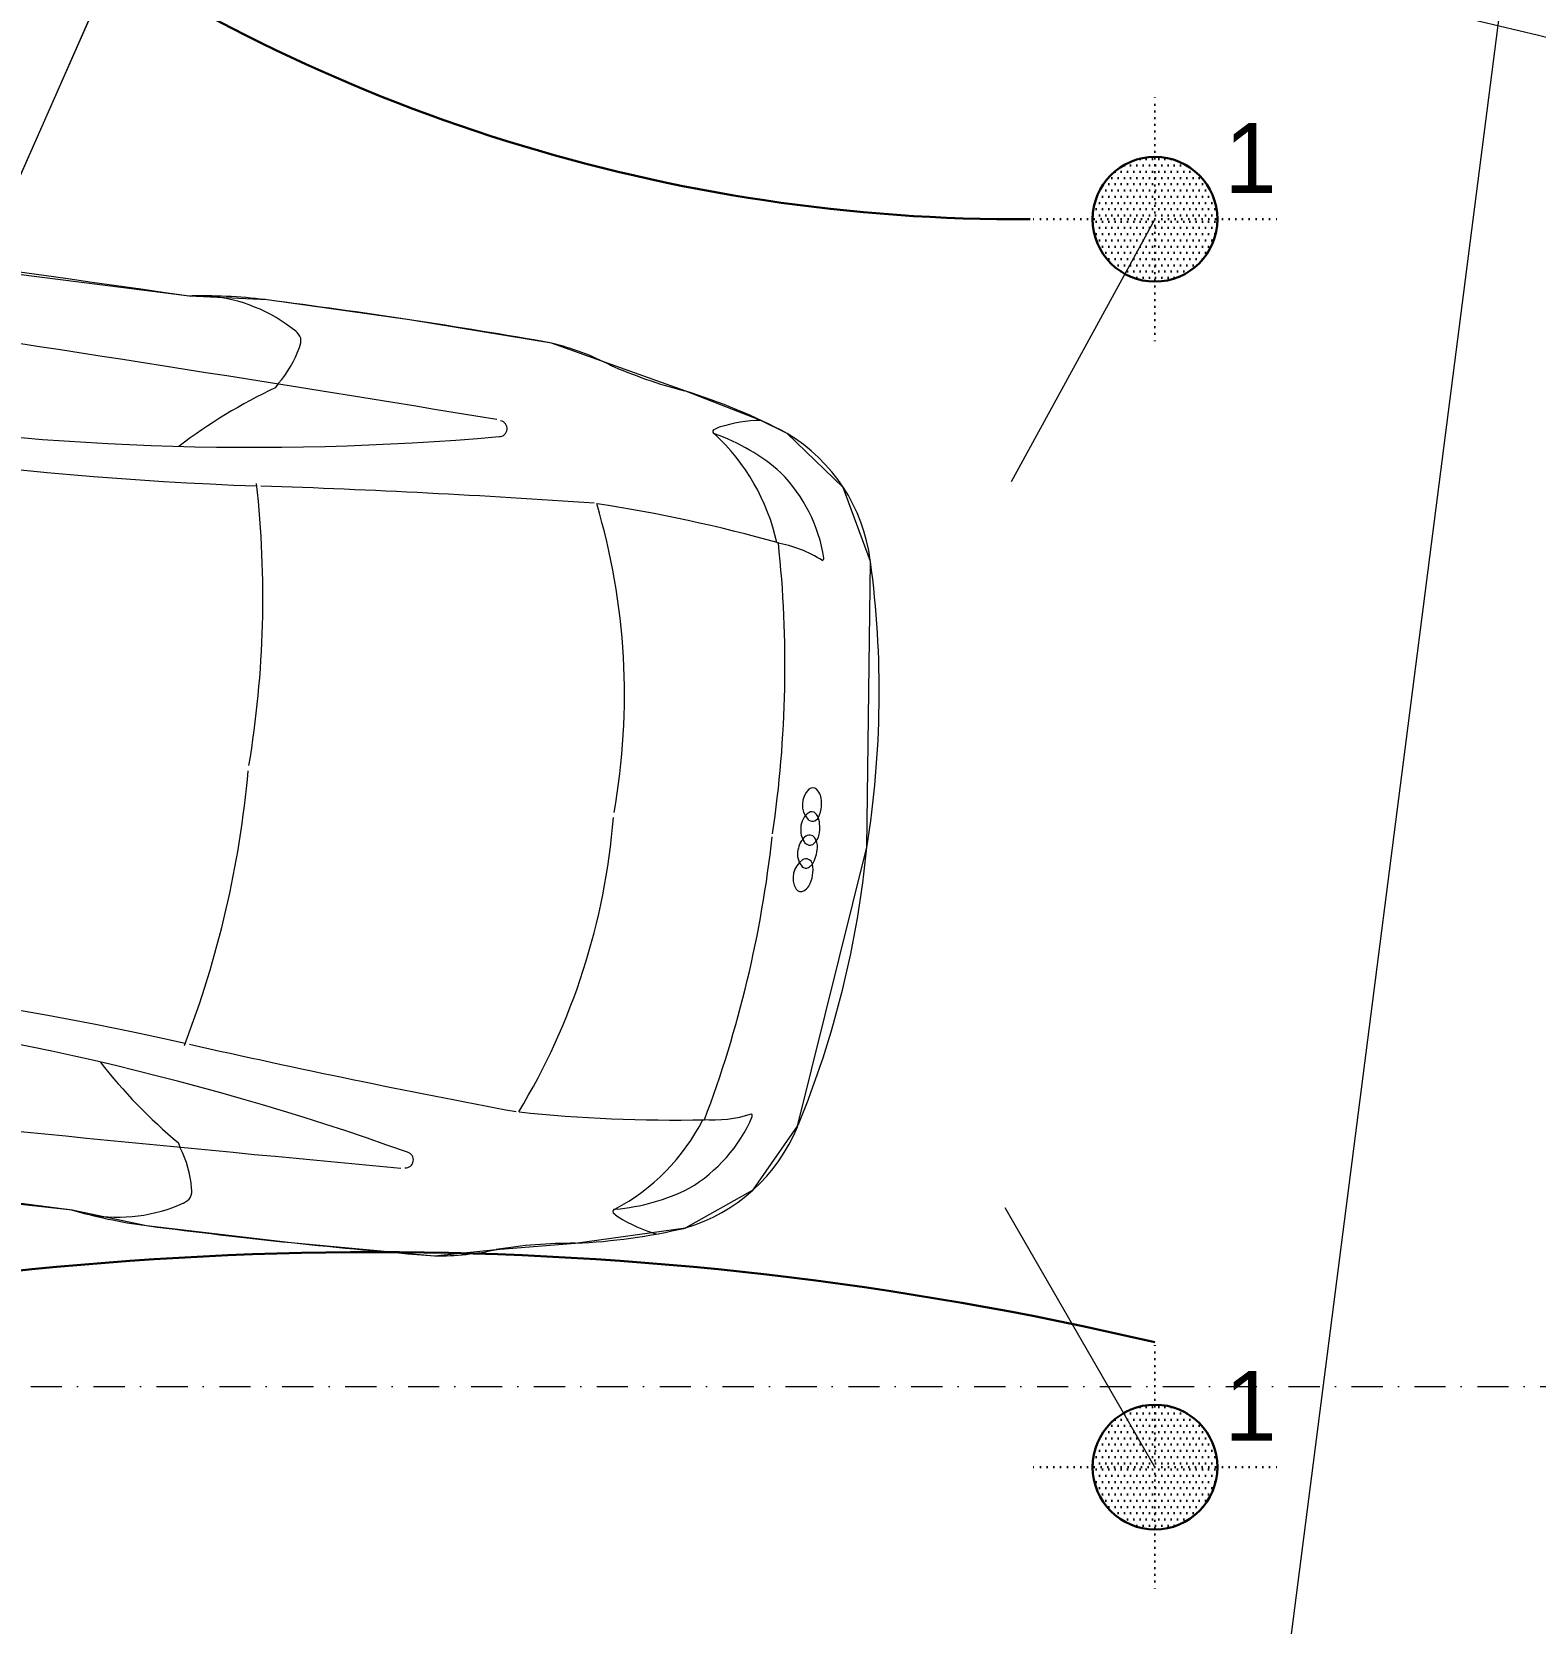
# Model space of a CAD drawing. Extents: x -1701 to 23780, y -363 to 7742.
# Drawn here: x 4330.5 to 4631.7, y 1624.2 to 1943 of the extents above; entities that cross this region are included whole.
import ezdxf
from ezdxf.enums import TextEntityAlignment as Align

# ---------------------------------------------------------------- set-up
doc = ezdxf.new("R2010")
doc.units = 0
doc.header["$LTSCALE"] = 25
doc.header["$MEASUREMENT"] = 0
for name, pattern in [('Audi$0$DASHDOT2', [0.5, 0.25, -0.125, 0, -0.125]), ('Audi$0$DOT2', [0.125, 0, -0.125]), ('Audi$0$HIDDEN', [0.375, 0.25, -0.125]), ('DOT2', [0.125, 0, -0.125])]:
    doc.linetypes.add(name, pattern=pattern)
doc.layers.get('0').update_dxf_attribs({"color": 9, "lineweight": 9})
for name, color, linetype, lineweight in [('31', 9, 'Continuous', 9), ('Audi$0$04', 8, 'Continuous', 9), ('Audi$0$06C', 8, 'Continuous', 9), ('Audi$0$06D', 8, 'Continuous', 9), ('Audi$0$10', 8, 'Continuous', 9), ('Audi$0$20', 8, 'Audi$0$DOT2', 9), ('Audi$0$21', 8, 'Continuous', 9), ('Audi$0$24', 8, 'Audi$0$DASHDOT2', 9), ('E-Aydınlatma', 7, 'Continuous', 30), ('E-KABLO', 7, 'Continuous', 30)]:
    doc.layers.add(name, color=color, linetype=linetype, lineweight=lineweight)
doc.styles.add('TX-TEXT', font='')
doc.styles.get('TX-TEXT').set_extended_font_data('TrSah Futura Lt BT')

# ---------------------------------------------------------------- blocks, each defined once
blk = doc.blocks.new('Audi$0$P-AKS_AUDI')
at = {"layer": 'Audi$0$21', "linetype": 'Audi$0$DASHDOT2'}
blk.add_lwpolyline([(-3832.02, -1113.38), (266.92, -1113.38)], dxfattribs=at)
blk = doc.blocks.new('Audi$0$p-zemin kat')
at = {"layer": 'Audi$0$20', "linetype": 'Audi$0$HIDDEN', "lineweight": 0}
blk.add_arc((4088.57, -323.37), 2647.53, 80.45701, 156.55486, dxfattribs=at)
at = {"layer": 'Audi$0$24'}
blk.add_blockref('Audi$0$P-AKS_AUDI', (4722.5, 2785), dxfattribs=at)
blk = doc.blocks.new('Audi$0$Group-321-1')
at = {"lineweight": 0}
for p, q in [((384783.0404, 69371.037), (384783.0455, 69371.0295)), ((384784.4115, 69370.3332), (384784.4025, 69370.333))]:
    blk.add_line(p, q, dxfattribs=at)
blk.add_lwpolyline([(384783.7337, 69368.6844), (384784.4562, 69370.087), (384784.5363, 69370.2162), (384784.6671, 69370.4777), (384784.7897, 69370.7386), (384784.8195, 69370.8587), (384784.8615, 69371.012), (384784.9078, 69371.2302), (384784.8821, 69371.3838), (384784.7923, 69371.511), (384784.3139, 69371.8312), (384783.7777, 69372.0326), (384783.6197, 69372.0318), (384783.48, 69371.9631), (384783.4374, 69371.9222), (384783.3299, 69371.7988), (384783.1493, 69371.5806), (384783.0089, 69371.3289), (384782.8745, 69371.074), (384782.8143, 69370.9298), (384782.099, 69369.5315)], dxfattribs=at)
for centre, radius, start, end in [((384783.7002, 69371.6914), 0.3498, 77.5866, 129.0276), ((384783.3657, 69370.1215), 1.955, 60.966, 77.834), ((384784.32, 69371.0452), 1.2443, 132.4655, 142.7244), ((384783.6803, 69371.6404), 0.3125, 79.0353, 114.6797), ((384783.8912, 69371.7489), 0.2436, 127.2849, 150.4821), ((384783.7369, 69371.9408), 0.00701, 14.3074, 65.7877), ((384783.7203, 69371.8273), 0.2984, 161.3049, 177.7436), ((384783.7432, 69371.5713), 0.4025, 118.72, 140.7848), ((384783.624, 69371.4545), 0.4181, 82.5082, 117.4781), ((384786.16, 69370.0997), 3.0479, 144.4513, 151.4415), ((384783.1339, 69369.6371), 2.3005, 61.7007, 76.2646), ((384783.5084, 69371.8411), 0.0862, 181.346, 189.6397), ((384783.4275, 69371.8281), 0.00442, 198.8504, 328.8627), ((384783.4781, 69370.0639), 1.955, 47.8221, 64.6901), ((384782.5383, 69372.3373), 0.9575, 316.2186, 325.7418), ((384784.1759, 69371.7659), 0.0116, 115.4859, 202.8384), ((384784.1827, 69371.7527), 0.0264, 86.2513, 116.6), ((384784.1802, 69371.7174), 0.0619, 44.0406, 86.0686), ((384784.2048, 69371.7798), 0.0437, 204.9366, 291.601), ((384784.219, 69371.7483), 0.0101, 111.9283, 196.7629), ((384784.245, 69371.7546), 0.0368, 193.5155, 249.2754), ((384784.2267, 69371.7313), 0.0287, 93.4709, 113.7003), ((384784.2157, 69371.751), 0.0129, 292.515, 43.913), ((384784.2218, 69371.692), 0.0681, 58.3409, 87.3083), ((384784.264, 69371.7268), 0.0131, 105.2381, 152.0925), ((384784.2396, 69371.7211), 0.0339, 22.2897, 58.1662), ((384784.2684, 69371.7064), 0.0339, 67.4899, 103.3665), ((384784.2551, 69371.6749), 0.0681, 38.3479, 67.3152), ((384784.2513, 69371.7608), 0.045, 244.6107, 282.6822), ((384784.2665, 69371.7271), 0.0153, 157.3959, 204.4647), ((384784.2938, 69371.739), 0.045, 202.974, 241.0454), ((384784.2575, 69371.7317), 0.0153, 281.1914, 328.2602), ((384784.2588, 69371.7295), 0.0131, 333.5636, 20.4181), ((384784.3065, 69371.7044), 0.0129, 81.7431, 193.1412), ((384784.3025, 69371.7054), 0.0101, 288.8932, 13.7278), ((384784.2842, 69371.7018), 0.0287, 11.9558, 32.1852), ((384784.2999, 69371.6559), 0.0619, 39.5875, 81.6156), ((384783.6081, 69371.2726), 0.5525, 133.0237, 146.1228), ((384784.2924, 69371.7303), 0.0368, 236.3807, 292.1406), ((384784.3363, 69371.7123), 0.0437, 194.0551, 280.7195), ((384784.3419, 69371.6807), 0.0116, 282.8177, 10.1702), ((384784.3272, 69371.6786), 0.0264, 9.0561, 39.4048), ((384783.2195, 69369.5931), 2.3005, 49.3915, 63.9554), ((384793.5272, 69365.622), 11.9668, 150.13727, 152.89723), ((384800.1056, 69364.1963), 18.1799, 156.13496, 158.24111), ((384783.405, 69370.2154), 1.343, 60.0174, 86.688), ((384784.5586, 69371.2508), 0.3498, 356.6286, 48.0695), ((384865.0479, 69325.7189), 93.6961, 150.803073, 151.627747), ((384777.8715, 69372.8535), 5.6052, 330.8944, 345.1644), ((384783.2749, 69371.4236), 0.0159, 339.0039, 150.3983), ((384784.4941, 69371.4395), 0.2436, 335.1741, 358.3712), ((384784.7399, 69371.4259), 0.00701, 59.8685, 111.3487), ((384784.5288, 69371.2049), 0.3125, 10.9765, 46.6208), ((384783.5314, 69370.1506), 1.343, 38.9682, 65.6387), ((384781.8315, 69372.3216), 3.0479, 334.2146, 341.2049), ((384784.4106, 69371.0507), 0.4181, 8.178, 43.1479), ((384784.436, 69371.2157), 0.4025, 344.8714, 6.9361), ((384783.6723, 69371.3777), 1.2443, 342.9317, 353.1906), ((384784.6574, 69371.3463), 0.2984, 307.9125, 324.3512), ((384783.1168, 69370.8333), 0.3186, 120.9729, 155.4756), ((384782.9706, 69371.0742), 0.0369, 91.8, 120.3439), ((384782.963, 69371.0791), 0.0326, 45.4864, 78.5544), ((384782.8486, 69370.9332), 0.2179, 28.7618, 50.9848), ((384784.8286, 69371.1089), 0.00442, 156.7934, 286.8057), ((384784.7921, 69371.1821), 0.0862, 296.0164, 304.3102), ((384783.7734, 69370.6126), 1.0105, 153.0695, 161.9186), ((384784.1506, 69371.1377), 1.1104, 185.593, 197.2706), ((384785.7608, 69370.6832), 0.9575, 159.9143, 169.4376), ((384768.9056, 69380.2116), 18.1799, 327.41502, 329.52117), ((384822.9409, 69349.5203), 45.4809, 151.91783, 153.89663), ((384776.6075, 69373.5829), 7.1236, 326.0794, 338.11644), ((384782.7341, 69368.9325), 2.0531, 60.6822, 76.5032), ((384784.272, 69370.9318), 0.5525, 339.5333, 352.6324), ((384788.9005, 69367.1922), 5.6052, 140.4918, 154.7617), ((384784.589, 69370.7491), 0.0159, 335.2578, 146.6522), ((384782.8801, 69368.8575), 2.0531, 49.1529, 64.974), ((384699.7855, 69410.5499), 93.6961, 334.028379, 334.853054), ((384773.8988, 69375.6976), 11.9668, 332.7589, 335.51885), ((384790.2301, 69366.5903), 7.1236, 147.53968, 159.57673), ((384784.4389, 69370.1168), 0.2179, 74.6714, 96.8944), ((384783.8462, 69371.294), 1.1104, 288.3855, 300.0631), ((384784.2014, 69370.2765), 0.3186, 330.1806, 4.6832), ((384784.4908, 69370.2948), 0.0326, 47.1018, 80.1697), ((384784.4824, 69370.2982), 0.0369, 5.3122, 33.8561), ((384783.6393, 69370.6814), 1.0105, 323.7375, 332.5866), ((384743.6698, 69390.211), 45.4809, 331.7595, 333.7383)]:
    blk.add_arc(centre, radius, start, end, dxfattribs=at)
blk = doc.blocks.new('Audi$0$Group-324-1')
for p, q in [((384781.7733, 69371.0498), (384781.7031, 69371.0121)), ((384782.5366, 69370.3335), (384781.7733, 69371.0498)), ((384781.7031, 69371.0121), (384781.6524, 69370.9735)), ((384782.4941, 69370.2883), (384781.7252, 69371.016)), ((384781.8057, 69371.015), (384782.0321, 69370.9999)), ((384781.6524, 69370.9735), (384781.6499, 69370.9499)), ((384782.0321, 69370.9999), (384782.1497, 69371.0007)), ((384782.1497, 69371.0007), (384782.6141, 69370.5571)), ((384781.6499, 69370.9499), (384781.7011, 69370.8824)), ((384781.7011, 69370.8824), (384782.4371, 69370.2063)), ((384782.6141, 69370.5571), (384782.5545, 69370.4624)), ((384782.5545, 69370.4624), (384782.5076, 69370.3596))]:
    blk.add_line(p, q)
blk.add_lwpolyline([(384782.6141, 69370.5571), (384782.1497, 69371.0007), (384782.0321, 69370.9999), (384781.8107, 69371.0146), (384781.7733, 69371.0498), (384781.7031, 69371.0121), (384781.6524, 69370.9735), (384781.6499, 69370.9499), (384781.7011, 69370.8824), (384782.4371, 69370.2063), (384782.5131, 69370.3555), (384782.5079, 69370.3604), (384782.5545, 69370.4624)], close=True)
blk = doc.blocks.new('Audi$0$p-audi_arac')
at = {"layer": 'Audi$0$06D', "lineweight": 0, "flags": 128}
blk.add_lwpolyline([(695.6, 0.8), (-4.4, 0.8), (-4.4, 400.8), (695.6, 400.8)], close=True, dxfattribs=at)
at = {"xscale": 99.99999999999999, "yscale": 99.99999999999999, "zscale": 99.99999999999999, "rotation": 117.1763778173342}
for name in ['Audi$0$Group-321-1', 'Audi$0$Group-324-1']:
    blk.add_blockref(name, (23745751.03, -31061967.79), dxfattribs=at)
blk = doc.blocks.new('Audi')
at = {"layer": 'Audi$0$06C', "linetype": 'Continuous', "lineweight": 0}
blk.add_arc((4088.57, -323.37), 2330, 72.7227, 85.45844, dxfattribs=at)
at = {"layer": 'Audi$0$20', "linetype": 'Audi$0$HIDDEN', "lineweight": 0}
blk.add_lwpolyline([(1754.32, 730, -0.342283), (4527.5, 2199.66, -0.342283)], format="xyb", dxfattribs=at)
at = {"layer": 'Audi$0$04', "rotation": 172.6899395192608}
blk.add_blockref('Audi$0$p-audi_arac', (4622.37, 1965.03), dxfattribs=at)
at = {"layer": 'Audi$0$10'}
blk.add_blockref('Audi$0$p-zemin kat', (0, 0), dxfattribs=at)
blk = doc.blocks.new('p-bur-VW-spotlight')
at = {"layer": 'E-Aydınlatma'}
h = blk.add_hatch(dxfattribs=at)
h.set_pattern_fill('DOTS', color=4, scale=20)
edge = h.paths.add_edge_path()
edge.add_arc((0, 0), 12.5, 0, 360)
at = {"layer": 'E-Aydınlatma', "color": 4, "linetype": 'DOT2', "ltscale": 0.4}
for q in [(0, 25), (-25, 0), (0, -25), (25, 0)]:
    blk.add_line((0, 0), q, dxfattribs=at)
at = {"layer": 'E-Aydınlatma', "color": 4, "linetype": 'ByBlock'}
blk.add_circle((0, 0), 12.5, dxfattribs=at)
at = {"layer": 'E-Aydınlatma', "color": 4, "style": 'TX-TEXT', "text_generation_flag": 4}
blk.add_attdef('W', text='', height=14, rotation=180, dxfattribs=at).set_placement((19.53, 11.56), align=Align.MIDDLE_CENTER)

msp = doc.modelspace()

# ---------------------------------------------------------------- linework, layer by layer
at = {"layer": '31'}
for points in [[(4555.5, 1905.5), (4526.67, 1852.88)], [(4555.5, 1655.5), (4525.51, 1707.47)]]:
    msp.add_lwpolyline(points, dxfattribs=at)
at = {"layer": 'E-KABLO', "color": 6}
for centre, radius, start, end in [((4528.34, 2249.85), 344.36, 234.9333, 270.3587), ((4399.25, 1014.29), 684.29, 76.80073, 103.19927)]:
    msp.add_arc(centre, radius, start, end, dxfattribs=at)

# ---------------------------------------------------------------- block references
at = {"color": 6}
msp.add_blockref('Audi', (0, 0), dxfattribs=at)
at = {"layer": '31'}
ref = msp.add_blockref('p-bur-VW-spotlight', (4555.5, 1905.5), dxfattribs=at)
ref.add_attrib('W', '1', dxfattribs={"layer": '0', "height": 14, "rotation": 180, "style": 'TX-TEXT', "text_generation_flag": 6}).set_placement((4574.65, 1906.57), align=Align.BOTTOM_CENTER)
ref = msp.add_blockref('p-bur-VW-spotlight', (4555.5, 1655.5), dxfattribs=at)
ref.add_attrib('W', '1', dxfattribs={"layer": '0', "height": 14, "rotation": 180, "style": 'TX-TEXT', "text_generation_flag": 6}).set_placement((4574.65, 1656.57), align=Align.BOTTOM_CENTER)

doc.saveas('drawing.dxf')
